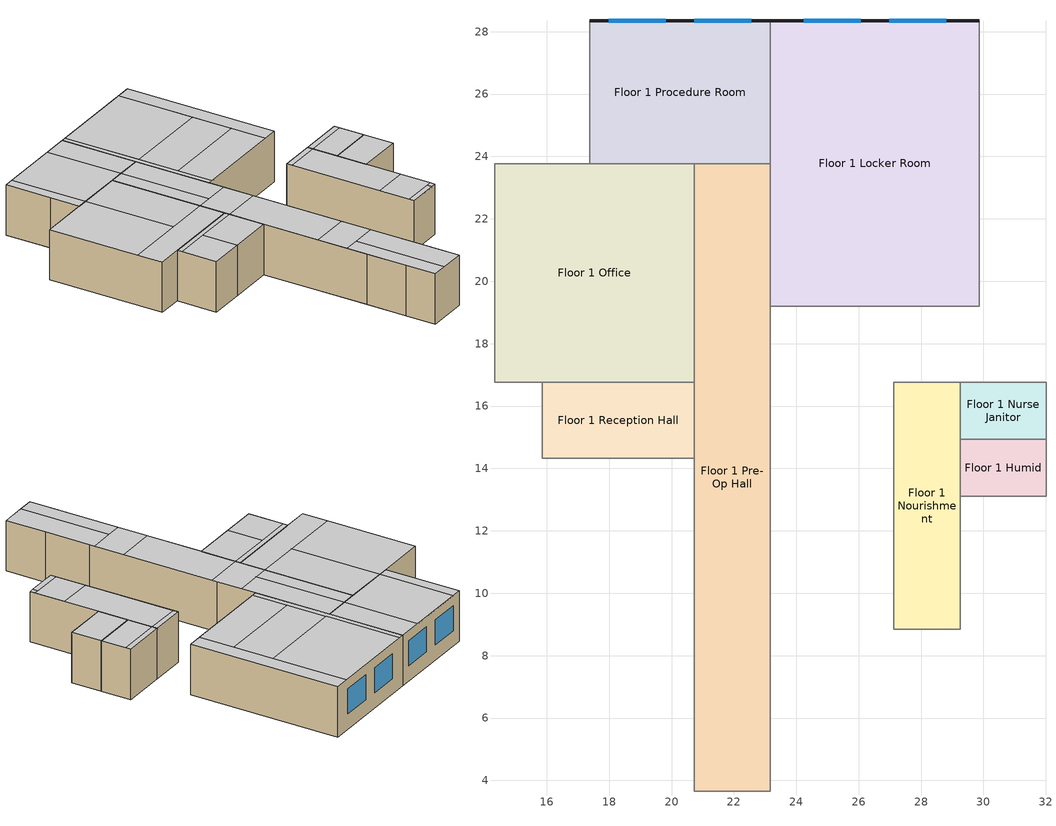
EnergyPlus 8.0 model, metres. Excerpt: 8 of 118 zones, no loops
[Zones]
Floor 1 Humid
 floor ground (ext_slab_8in_with_carpet): 32,14.94 32,13.11 29.26,13.11 29.26,14.94 z0
 wall to Floor 1 Sterile Storage (int_wall): 32,13.11 32,14.94 z0:3.05
 wall to Floor 1 Nourishment (int_wall): 29.26,14.94 29.26,13.11 z0:3.05
 wall to Floor 1 Nurse Janitor (int_wall): 32,14.94 29.26,14.94 z0:3.05
 wall to Floor 1 Clean (int_wall): 29.26,13.11 32,13.11 z0:3.05
 ceiling to Floor 2 X-Ray (int_slab_ceiling): 32,13.11 32,14.94 29.26,14.94 29.26,13.11 z3.05
Floor 1 Locker Room
 floor ground (ext_slab_8in_with_carpet): 23.16,28.35 29.87,28.35 29.87,19.2 23.16,19.2 z0
 wall outside (nonres_ext_wall): 29.87,28.35 23.16,28.35 z0:3.05
 wall to Floor 1 Procedure Room (int_wall): 23.16,28.35 23.16,23.77 z0:3.05
 wall to Floor 1 Locker Room Hall (int_wall): 23.16,19.2 29.87,19.2 z0:3.05
 wall to Floor 1 Lounge (int_wall): 29.87,19.2 29.87,28.35 z0:3.05
 wall to Floor 1 Pre-Op Hall (int_wall): 23.16,23.77 23.16,19.2 z0:3.05
 window (Window_U_0.52_SHGC_0.40): 28.8,28.35 26.97,28.35 / 26.06,28.35 24.23,28.35 z0.91:2.44
 ceiling to Floor 2 Exam Hall 5 (int_slab_ceiling): 29.87,28.35 28.96,28.35 28.96,19.2 29.87,19.2 z3.05
 ceiling to Floor 2 Exam 8 (int_slab_ceiling): 23.47,28.35 23.47,23.77 28.96,23.77 28.96,28.35 z3.05
 ceiling to Floor 2 Exam Hall 6 (int_slab_ceiling): 23.16,19.2 23.47,19.2 23.47,28.35 23.16,28.35 z3.05
 ceiling to Floor 2 Storage 3 (int_slab_ceiling): 23.47,23.77 23.47,21.34 28.96,21.34 28.96,23.77 z3.05
 ceiling to Floor 2 Nurse Station 2 (int_slab_ceiling): 28.96,19.2 28.96,21.34 23.47,21.34 23.47,19.2 z3.05
Floor 1 Nourishment
 floor ground (ext_slab_8in_with_carpet): 27.13,16.76 29.26,16.76 29.26,8.84 27.13,8.84 z0
 wall to Floor 1 Clean (int_wall): 29.26,8.84 29.26,13.11 z0:3.05
 wall to Floor 1 Locker Room Hall (int_wall): 29.26,16.76 27.13,16.76 z0:3.05
 wall to Floor 1 Nurse Station (int_wall): 27.13,8.84 29.26,8.84 z0:3.05
 wall to Floor 1 Pre-Op Room 2 (int_wall): 27.13,16.76 27.13,8.84 z0:3.05
 wall to Floor 1 Nurse Janitor (int_wall): 29.26,14.94 29.26,16.76 z0:3.05
 ceiling to Floor 2 Work Hall (int_slab_ceiling): 27.13,16.76 27.13,16.46 29.26,16.46 29.26,16.76 z3.05
 ceiling to Floor 2 Exam 2 (int_slab_ceiling): 27.13,8.84 28.96,8.84 28.96,9.14 27.13,9.14 z3.05
 ceiling to Floor 2 Exam Hall 2 (int_slab_ceiling): 29.26,8.84 29.26,9.14 28.96,9.14 28.96,8.84 z3.05
 ceiling to Floor 2 Reception Hall (int_slab_ceiling): 29.26,9.14 29.26,10.97 27.13,10.97 27.13,9.14 z3.05
 ceiling to Floor 2 X-Ray (int_slab_ceiling): 29.26,16.46 27.13,16.46 27.13,10.97 29.26,10.97 z3.05
Floor 1 Nurse Janitor
 floor ground (ext_slab_8in_with_carpet): 29.26,14.94 29.26,16.76 32,16.76 32,14.94 z0
 wall to Floor 1 Locker Room Hall (int_wall): 32,16.76 29.26,16.76 z0:3.05
 wall to Floor 1 Sterile Storage (int_wall): 32,14.94 32,16.76 z0:3.05
 ceiling to Floor 2 Work Hall (int_slab_ceiling): 29.26,16.76 29.26,16.46 32,16.46 32,16.76 z3.05
 ceiling to Floor 2 X-Ray (int_slab_ceiling): 32,14.94 32,16.46 29.26,16.46 29.26,14.94 z3.05
Floor 1 Office
 floor ground (ext_slab_8in_with_carpet): 20.73,23.77 20.73,16.76 14.33,16.76 14.33,23.77 z0
 wall to Floor 1 Procedure Room (int_wall): 20.73,23.77 17.37,23.77 z0:3.05
 wall to Floor 1 Pre-Op Hall (int_wall): 20.73,16.76 20.73,23.77 z0:3.05
 wall to Floor 1 Reception (int_wall): 14.33,23.77 14.33,16.76 15.85,16.76 z0:3.05
 wall to Floor 1 MRI Hall (int_wall): 17.37,23.77 14.33,23.77 z0:3.05
 wall to Floor 1 Reception Hall (int_wall): 15.85,16.76 20.73,16.76 z0:3.05
 ceiling to Floor 2 Work Hall (int_slab_ceiling): 20.73,16.76 20.73,18.29 14.33,18.29 14.33,16.76 z3.05
 ceiling to Floor 2 Exam 9 (int_slab_ceiling): 20.73,23.77 17.98,23.77 17.98,18.29 20.73,18.29 z3.05
 ceiling to Floor 2 Work (int_slab_ceiling): 14.33,18.29 17.98,18.29 17.98,23.77 14.33,23.77 z3.05
Floor 1 Pre-Op Hall
 floor ground (ext_slab_8in_with_carpet): 20.73,3.66 20.73,23.77 23.16,23.77 23.16,3.66 z0
 wall to Floor 1 Nurse Hall (int_wall): 23.16,3.66 23.16,6.1 z0:3.05
 wall to Floor 1 Procedure Room (int_wall): 23.16,23.77 20.73,23.77 z0:3.05
 wall to Floor 1 Step Down (int_wall): 20.73,3.66 23.16,3.66 z0:3.05
 wall to Floor 1 Nurse Station (int_wall): 23.16,6.1 23.16,8.84 z0:3.05
 wall to Floor 1 Pre-Op Room 2 (int_wall): 23.16,8.84 23.16,16.76 z0:3.05
 wall to Floor 1 Locker Room Hall (int_wall): 23.16,16.76 23.16,19.2 z0:3.05
 wall to Floor 1 Reception Hall (int_wall): 20.73,16.76 20.73,14.33 z0:3.05
 wall to Floor 1 Pre-Op Room 1 (int_wall): 20.73,14.33 20.73,7.92 z0:3.05
 wall to Floor 1 Vestibule (int_wall): 20.73,7.92 20.73,5.49 z0:3.05
 wall to Floor 1 Pre-Op Toilet (int_wall): 20.73,5.49 20.73,3.66 z0:3.05
 ceiling to Floor 2 Exam 1 (int_slab_ceiling): 20.73,3.66 21.64,3.66 21.64,9.14 20.73,9.14 z3.05
 ceiling to Floor 2 Exam Hall 1 (int_slab_ceiling): 23.16,9.14 21.64,9.14 21.64,3.66 23.16,3.66 z3.05
 ceiling to Floor 2 Scheduling 2 (int_slab_ceiling): 23.16,10.97 23.16,16.46 20.73,16.46 20.73,10.97 z3.05
 ceiling to Floor 2 Reception Hall (int_slab_ceiling): 23.16,9.14 23.16,10.97 20.73,10.97 20.73,9.14 z3.05
 ceiling to Floor 2 Work Hall (int_slab_ceiling): 23.16,18.29 20.73,18.29 20.73,16.46 23.16,16.46 z3.05
 ceiling to Floor 2 Exam Hall 6 (int_slab_ceiling): 23.16,23.77 21.64,23.77 21.64,18.29 23.16,18.29 z3.05
 ceiling to Floor 2 Exam 9 (int_slab_ceiling): 20.73,18.29 21.64,18.29 21.64,23.77 20.73,23.77 z3.05
Floor 1 Procedure Room
 floor ground (ext_slab_8in_with_carpet): 17.37,28.35 23.16,28.35 23.16,23.77 17.37,23.77 z0
 wall outside (nonres_ext_wall): 23.16,28.35 17.37,28.35 z0:3.05
 wall to Floor 1 MRI Toilet (int_wall): 17.37,28.35 17.37,25.6 z0:3.05
 wall to Floor 1 MRI Hall (int_wall): 17.37,25.6 17.37,23.77 z0:3.05
 window (Window_U_0.52_SHGC_0.40): 22.56,28.35 20.73,28.35 / 19.81,28.35 17.98,28.35 z0.91:2.44
 ceiling to Floor 2 Exam Hall 6 (int_slab_ceiling): 23.16,28.35 21.64,28.35 21.64,23.77 23.16,23.77 z3.05
 ceiling to Floor 2 Exam 9 (int_slab_ceiling): 21.64,28.35 17.98,28.35 17.98,23.77 21.64,23.77 z3.05
 ceiling to Floor 2 Work (int_slab_ceiling): 17.37,23.77 17.98,23.77 17.98,28.35 17.37,28.35 z3.05
Floor 1 Reception Hall
 floor ground (ext_slab_8in_with_carpet): 20.73,16.76 20.73,14.33 15.85,14.33 15.85,16.76 z0
 wall to Floor 1 Reception (int_wall): 15.85,16.76 15.85,14.33 z0:3.05
 wall to Floor 1 Scheduling (int_wall): 15.85,14.33 17.98,14.33 z0:3.05
 wall to Floor 1 Pre-Op Room 1 (int_wall): 17.98,14.33 20.73,14.33 z0:3.05
 ceiling to Floor 2 Reception Toilet (int_slab_ceiling): 17.98,14.33 17.98,16.46 15.85,16.46 15.85,14.33 z3.05
 ceiling to Floor 2 Scheduling 2 (int_slab_ceiling): 20.73,14.33 20.73,16.46 17.98,16.46 17.98,14.33 z3.05
 ceiling to Floor 2 Work Hall (int_slab_ceiling): 15.85,16.76 15.85,16.46 20.73,16.46 20.73,16.76 z3.05
[Building]
OutPatient HealthCare: North Axis {deg}=0; Terrain=City; Loads Convergence Tolerance Value=0.04; Temperature Convergence Tolerance Value {deltaC}=0.2; Solar Distribution=FullInteriorAndExterior; Maximum Number of Warmup Days=25; Minimum Number of Warmup Days=6
[Site:Location]
Site:Location=Baltimore Blt Washngtn IntL_MD_USA Design_Conditions; Latitude {N+ S-}=39.17; Longitude {W- E+}=-76.68; Time Zone Relative to GMT {GMT+/-}=-5; Elevation {m}=45
[SizingPeriod:DesignDay] Day of Month=21; Dry-Bulb Temperature Range Modifier Type=DefaultMultipliers; Humidity Condition Type=Wetbulb; Barometric Pressure {Pa}=100786; Rain {Yes/No}=No; Snow on ground {Yes/No}=No; Daylight Savings Time Indicator=No
Name | Month | Day Type | Maximum Dry-Bulb Temperature {C} | Daily Dry-Bulb Temperature Range {C} | Wetbulb at Maximum Dry-Bulb {C} | Wind Speed {m/s} design conditions vs. traditional 6.71 m/s (15 mph) | Wind Direction {Degrees; N=0, S=180} | Solar Model Indicator | Clearness {0.0 to 1.1} | Wind Speed {m/s} design conditions vs. traditional 3.35 m/s (7mph) | ASHRAE Clear Sky Optical Depth for Beam Irradiance (taub) | ASHRAE Clear Sky Optical Depth for Diffuse Irradiance (taud)
Baltimore Blt Washngtn IntL Ann Htg 99.6% Condns DB | 1 | WinterDesignDay | -10.6 | 0 | -10.6 | 3.9 | 290 | ASHRAEClearSky | 0
Baltimore Blt Washngtn IntL Ann Clg .4% Condns DB=>MWB | 7 | SummerDesignDay | 34.4 | 10.4 | 23.9 |  | 280 | ASHRAETau |  | 4.6 | 0.552 | 1.769
[Site:GroundTemperature:BuildingSurface]
20.12, 20.07, 20.22, 20.34, 20.54, 21.58, 21.84, 21.91, 21.84, 20.85, 20.53, 20.26
[Site:WaterMainsTemperature]
Calculation Method=CORRELATION; Annual Average Outdoor Air Temperature {C}=12.61; Maximum Difference In Monthly Average Outdoor Air Temperatures {deltaC}=25.23
[Material]
Name | Roughness | Thickness {m} | Conductivity {W/m-K} | Density {kg/m3} | Specific Heat {J/kg-K} | Thermal Absorptance | Solar Absorptance | Visible Absorptance | Absorptance:Thermal | Absorptance:Solar | Absorptance:Visible
Std Wood 6inch | MediumSmooth | 0.15 | 0.12 | 540 | 1210 | 0.9 | 0.7 | 0.7
F07 25mm stucco | Smooth | 0.0254 | 0.72 | 1856 | 840 | 0.9 | 0.7 | 0.7
G01 13mm gypsum board | Smooth | 0.0127 | 0.16 | 800 | 1090 |  |  |  | 0.9 | 0.7 | 0.5
G01 16mm gypsum board | MediumSmooth | 0.0159 | 0.16 | 800 | 1090
100mm Normalweight concrete floor | MediumRough | 0.1016 | 2.31 | 2322 | 832
200mm Normalweight concrete floor | MediumRough | 0.2032 | 2.31 | 2322 | 832
[Material:NoMass]
CP02 CARPET PAD: VeryRough, 0.21648, 0.9, 0.7, 0.8
Nonres_Exterior_Wall_Insulation: MediumSmooth, 2.368, 0.9, 0.7, 0.7
[Construction]
InteriorFurnishings: Std Wood 6inch
int_wall: G01 13mm gypsum board, G01 13mm gypsum board
ext_slab_8in_with_carpet: 200mm Normalweight concrete floor, CP02 CARPET PAD
int_slab_ceiling: CP02 CARPET PAD, 100mm Normalweight concrete floor
nonres_ext_wall: F07 25mm stucco, G01 16mm gypsum board, Nonres_Exterior_Wall_Insulation, G01 16mm gypsum board
Window_U_0.52_SHGC_0.40: REF D CLEAR 6MM, AIR 13MM, CLEAR 6MM
[WindowMaterial:Glazing] Optical Data Type=SpectralAverage; Thickness {m}=0.006; Infrared Transmittance at Normal Incidence=0; Front Side Infrared Hemispherical Emissivity=0.84; Conductivity {W/m-K}=0.9
Name | Solar Transmittance at Normal Incidence | Front Side Solar Reflectance at Normal Incidence | Back Side Solar Reflectance at Normal Incidence | Visible Transmittance at Normal Incidence | Front Side Visible Reflectance at Normal Incidence | Back Side Visible Reflectance at Normal Incidence | Back Side Infrared Hemispherical Emissivity
CLEAR 6MM | 0.775 | 0.071 | 0.071 | 0.881 | 0.08 | 0.08 | 0.84
REF D CLEAR 6MM | 0.429 | 0.308 | 0.379 | 0.334 | 0.453 | 0.505 | 0.82
[WindowMaterial:Gas]
AIR 13MM: Gas Type=Air; Thickness {m}=0.0127
[Zone] Type=1; Multiplier=1; Ceiling Height {m}=-9999; Floor Area {m2}=autocalculate; Part of Total Floor Area=Yes
Name | Volume {m3}
Floor 1 Humid; Floor 1 Nurse Janitor | 15.2911
Floor 1 Locker Room | 186.8912
Floor 1 Nourishment | 51.5367
Floor 1 Office | 136.7704
Floor 1 Pre-Op Hall | 149.513
Floor 1 Procedure Room | 80.703
Floor 1 Reception Hall | 36.2456
[InternalMass] Construction=InteriorFurnishings
Name | Zone | Surface Area {m2}
Floor 1 Humid_InternalMass_1 | Floor 1 Humid | 10.0335
Floor 1 Locker Room_InternalMass_1 | Floor 1 Locker Room | 122.632
Floor 1 Nourishment_InternalMass_1 | Floor 1 Nourishment | 33.8167
Floor 1 Nurse Janitor_InternalMass_1 | Floor 1 Nurse Janitor | 10.0335
Floor 1 Office_InternalMass_1 | Floor 1 Office | 89.7443
Floor 1 Pre-Op Hall_InternalMass_1 | Floor 1 Pre-Op Hall | 98.1056
Floor 1 Procedure Room_InternalMass_1 | Floor 1 Procedure Room | 52.9547
Floor 1 Reception Hall_InternalMass_1 | Floor 1 Reception Hall | 23.7832
[People] Number of People Schedule=BLDG_OCC_SCH; Number of People Calculation Method=People/Area; Fraction Radiant=0.3; Sensible Heat Fraction=AUTOCALCULATE; Activity Level Schedule=ACTIVITY_SCH; Enable ASHRAE 55 Comfort Warnings=No; Mean Radiant Temperature Calculation Type=ZoneAveraged; Work Efficiency Schedule=WORK_EFF_SCH; Clothing Insulation Schedule=CLOTHING_SCH; Air Velocity Schedule=AIR_VELO_SCH; Thermal Comfort Model 1 Type=FANGER
Name | Zone or ZoneList | People per Zone Floor Area {person/m2}
Floor 1 Humid People | Floor 1 Humid | 0.0538248
Floor 1 Locker Room People | Floor 1 Locker Room | 0.161474
Floor 1 Nourishment People | Floor 1 Nourishment | 0.215299
Floor 1 Office People | Floor 1 Office | 0.0538248
Floor 1 Procedure Room People | Floor 1 Procedure Room | 0.215299
[Lights] Design Level Calculation Method=Watts/Area; Return Air Fraction=0; Fraction Radiant=0.7; Fraction Visible=0.2; Fraction Replaceable=1; Return Air Fraction Calculated from Plenum Temperature=No
Floor 1 Humid_Lights: Zone or ZoneList=Floor 1 Humid; Schedule=BLDG_LIGHT_OFFICE_SCH; Watts per Zone Floor Area {W/m2}{W/m=11.9479
Floor 1 Locker Room_Lights: Zone or ZoneList=Floor 1 Locker Room; Schedule=BLDG_LIGHT_SCH; Watts per Zone Floor Area {W/m2}{W/m=11.5174
Floor 1 Nourishment_Lights: Zone or ZoneList=Floor 1 Nourishment; Schedule=BLDG_LIGHT_SCH; Watts per Zone Floor Area {W/m2}{W/m2=9.3646
Floor 1 Nurse Janitor_Lights: Zone or ZoneList=Floor 1 Nurse Janitor; Schedule=BLDG_LIGHT_STORAGE_SCH; Watts per Zone Floor Area {W/m2}{W/=6.78126
Floor 1 Office_Lights: Zone or ZoneList=Floor 1 Office; Schedule=BLDG_LIGHT_OFFICE_SCH; Watts per Zone Floor Area {W/m2}{W/m=11.9479
Floor 1 Pre-Op Hall_Lights: Zone or ZoneList=Floor 1 Pre-Op Hall; Schedule=BLDG_LIGHT_CORRIDOR_SCH; Watts per Zone Floor Area {W/m2}{W=8.52502
Floor 1 Procedure Room_Lights: Zone or ZoneList=Floor 1 Procedure Room; Schedule=BLDG_LIGHT_SCH; Watts per Zone Floor Area {W/m2}{=24.3264
Floor 1 Reception Hall_Lights: Zone or ZoneList=Floor 1 Reception Hall; Schedule=BLDG_LIGHT_CORRIDOR_SCH; Watts per Zone Floor Area {W/m2}{W=8.52502
[ElectricEquipment] Schedule=BLDG_EQUIP_SCH; Design Level Calculation Method=EquipmentLevel; Fraction Latent=0; Fraction Radiant=0.5; Fraction Lost=0
Name | Zone or ZoneList | Design Level {W}
Floor 1 Humid_PlugMisc_Equip | Floor 1 Humid | 59.3985
Floor 1 Locker Room_PlugMisc_Equip | Floor 1 Locker Room | 1979.89
Floor 1 Nourishment_PlugMisc_Equip | Floor 1 Nourishment | 364.0368
Floor 1 Nurse Janitor_PlugMisc_Equip | Floor 1 Nurse Janitor | 5.4181
Floor 1 Office_PlugMisc_Equip | Floor 1 Office | 531.2865
Floor 1 Pre-Op Hall_PlugMisc_Equip | Floor 1 Pre-Op Hall | 211.4176
Floor 1 Procedure Room_PlugMisc_Equip | Floor 1 Procedure Room | 854.9542
Floor 1 Reception Hall_PlugMisc_Equip | Floor 1 Reception Hall | 51.2527
[Exterior:Lights] Control Option=AstronomicalClock
Name | Schedule | Design Level {W}
Exterior_Lights_a | Exterior_lighting_schedule_a | 139.05
Exterior_Lights_b | Exterior_lighting_schedule_b | 8235.95
[ZoneInfiltration:DesignFlowRate] Schedule=INFIL_SCH; Design Flow Rate Calculation Method=Flow/ExteriorWallArea; Flow per Exterior Surface Area {m3/s-m2}=0.00056896; Constant Term Coefficient=0; Temperature Term Coefficient=0; Velocity Term Coefficient=0.224; Velocity Squared Term Coefficient=0
Name | Zone or ZoneList
Floor 1 Locker Room_Infiltration | Floor 1 Locker Room
Floor 1 Procedure Room_Infiltration | Floor 1 Procedure Room
[Schedule:Compact]
Exterior_lighting_schedule_a: Through:12/31, For:AllDays, Until: 06:00, 0, Until: 24:00, 1
Exterior_lighting_schedule_b: Through:12/31, For:AllDays, Until: 06:00, 0.7, Until: 24:00, 1
ACTIVITY_SCH: Through: 12/31, For: AllDays, Until: 24:00, 120
WORK_EFF_SCH: Through: 12/31, For: AllDays, Until: 24:00, 0
AIR_VELO_SCH: Through: 12/31, For: AllDays, Until: 24:00, 0.2
CLOTHING_SCH: Through: 04/30, For: AllDays, Until: 24:00, 1, Through: 09/30, For: AllDays, Until: 24:00, 0.5, Through: 12/31, For: AllDays, Until: 24:00, 1
INFIL_SCH: Through: 12/31, For: Weekdays, Until: 24:00, 0.25, For: Saturday, Until: 24:00, 0.25, For: SummerDesignDay WinterDesignDay, Until: 24:00, 1, For: Sunday Holidays AllOtherDays, Until: 24:00, 0.25
BLDG_LIGHT_CORRIDOR_SCH: Through: 12/31, For: Weekdays, Until: 4:00, 0.09519, Until: 6:00, 0.28557, Until: 7:00, 0.57114, Until: 18:00, 0.85671, Until: 20:00, 0.57114, Until: 22:00, 0.28557, Until: 24:00, 0.09519, For: SummerDesignDay, Until: 4:00, 0.1, Until: 6:00, 0.3, Until: 7:00, 0.6, Until: 18:00, 0.9, Until: 20:00, 0.6, Until: 22:00, 0.3, Until: 24:00, 0.1, For: WinterDesignDay, Until: 7:00, 0.1, Until: 9:00, 0.3, Until: 15:00, 0.4, Until: 20:00, 0.3, Until: 24:00, 0.1, For: Saturday, Until: 7:00, 0.09519, Until: 9:00, 0.28557, Until: 15:00, 0.38076, Until: 20:00, 0.28557, Until: 24:00, 0.09519, For: Sunday Holidays AllOtherDays, Until: 8:00, 0.047595, Until: 17:00, 0.09519, Until: 24:00, 0.047595
BLDG_LIGHT_OFFICE_SCH: Through: 12/31, For: Weekdays, Until: 4:00, 0.08591, Until: 6:00, 0.25773, Until: 7:00, 0.51546, Until: 18:00, 0.77319, Until: 20:00, 0.51546, Until: 22:00, 0.25773, Until: 24:00, 0.08591, For: SummerDesignDay, Until: 4:00, 0.1, Until: 6:00, 0.3, Until: 7:00, 0.6, Until: 18:00, 0.9, Until: 20:00, 0.6, Until: 22:00, 0.3, Until: 24:00, 0.1, For: WinterDesignDay, Until: 7:00, 0.1, Until: 9:00, 0.3, Until: 15:00, 0.4, Until: 20:00, 0.3, Until: 24:00, 0.1, For: Saturday, Until: 7:00, 0.08591, Until: 9:00, 0.25773, Until: 15:00, 0.34364, Until: 20:00, 0.25773, Until: 24:00, 0.08591, For: Sunday Holidays AllOtherDays, Until: 8:00, 0.05, Until: 17:00, 0.08591, Until: 24:00, 0.05
BLDG_LIGHT_SCH: Through: 12/31, For: Weekdays, Until: 4:00, 0.1, Until: 6:00, 0.3, Until: 7:00, 0.6, Until: 18:00, 0.9, Until: 20:00, 0.6, Until: 22:00, 0.3, Until: 24:00, 0.1, For: SummerDesignDay, Until: 4:00, 0.1, Until: 6:00, 0.3, Until: 7:00, 0.6, Until: 18:00, 0.9, Until: 20:00, 0.6, Until: 22:00, 0.3, Until: 24:00, 0.1, For: WinterDesignDay, Until: 7:00, 0.1, Until: 9:00, 0.3, Until: 15:00, 0.4, Until: 20:00, 0.3, Until: 24:00, 0.1, For: Saturday, Until: 7:00, 0.1, Until: 9:00, 0.3, Until: 15:00, 0.4, Until: 20:00, 0.3, Until: 24:00, 0.1, For: Sunday Holidays AllOtherDays, Until: 8:00, 0.05, Until: 17:00, 0.1, Until: 24:00, 0.05
BLDG_LIGHT_STORAGE_SCH: Through: 12/31, For: Weekdays, Until: 4:00, 0.06713, Until: 6:00, 0.20139, Until: 7:00, 0.40278, Until: 18:00, 0.60417, Until: 20:00, 0.40278, Until: 22:00, 0.20139, Until: 24:00, 0.06713, For: SummerDesignDay, Until: 4:00, 0.1, Until: 6:00, 0.3, Until: 7:00, 0.6, Until: 18:00, 0.9, Until: 20:00, 0.6, Until: 22:00, 0.3, Until: 24:00, 0.1, For: WinterDesignDay, Until: 7:00, 0.1, Until: 9:00, 0.3, Until: 15:00, 0.4, Until: 20:00, 0.3, Until: 24:00, 0.1, For: Saturday, Until: 7:00, 0.06713, Until: 9:00, 0.20139, Until: 15:00, 0.26852, Until: 20:00, 0.20139, Until: 24:00, 0.06713, For: Sunday Holidays AllOtherDays, Until: 8:00, 0.033565, Until: 17:00, 0.06713, Until: 24:00, 0.033565
BLDG_EQUIP_SCH: Through: 12/31, For: Weekdays, Until: 04:00, 0.297781, Until: 06:00, 0.496302, Until: 18:00, 0.992603, Until: 20:00, 0.496302, Until: 24:00, 0.297781, For: SummerDesignDay, Until: 04:00, 0.3, Until: 06:00, 0.5, Until: 18:00, 1, Until: 20:00, 0.5, Until: 24:00, 0.3, For: WinterDesignDay, Until: 07:00, 0.3, Until: 09:00, 0.5, Until: 15:00, 0.8, Until: 20:00, 0.5, Until: 24:00, 0.3, For: Saturday, Until: 07:00, 0.297781, Until: 09:00, 0.496302, Until: 15:00, 0.794083, Until: 20:00, 0.496302, Until: 24:00, 0.297781, For: Sunday Holidays AllOtherDays, Until: 08:00, 0.297781, Until: 17:00, 0.496302, Until: 24:00, 0.297781
BLDG_OCC_SCH: Through: 12/31, For: Weekdays, Until: 04:00, 0.05, Until: 06:00, 0.2, Until: 07:00, 0.5, Until: 18:00, 0.9, Until: 20:00, 0.5, Until: 22:00, 0.2, Until: 24:00, 0.05, For: SummerDesignDay, Until: 04:00, 0.05, Until: 06:00, 0.2, Until: 07:00, 0.5, Until: 18:00, 0.9, Until: 20:00, 0.5, Until: 22:00, 0.2, Until: 24:00, 0.05, For: WinterDesignDay, Until: 07:00, 0.05, Until: 09:00, 0.2, Until: 15:00, 0.3, Until: 20:00, 0.2, Until: 24:00, 0.05, For: Saturday, Until: 07:00, 0.05, Until: 09:00, 0.2, Until: 15:00, 0.3, Until: 20:00, 0.2, Until: 24:00, 0.05, For: Sunday Holidays AllOtherDays, Until: 08:00, 0, Until: 17:00, 0.05, Until: 24:00, 0
